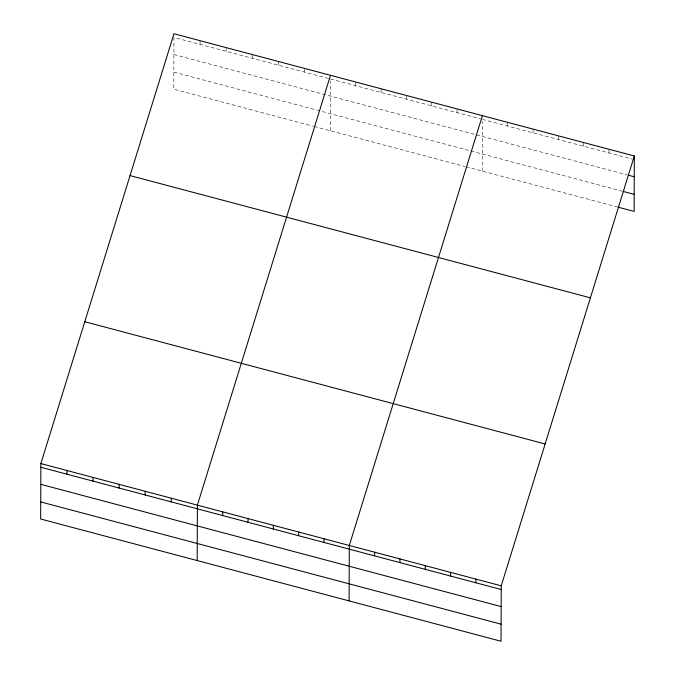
<?xml version="1.0" encoding="UTF-8"?>
<svg xmlns="http://www.w3.org/2000/svg" width="675" height="675" viewBox="0 0 675 675"><rect width="100%" height="100%" fill="white"/><g stroke="black" fill="none" stroke-linecap="round" stroke-linejoin="round"><path stroke-width="0.51" stroke-dasharray="3.38 2.53" d="M200.045 44.373L200.053 40.677M226.125 51.3L226.142 47.604M252.214 58.227L252.231 54.532M278.302 65.154L278.319 61.459M304.391 72.082L304.4 68.386M330.294 130.748L330.472 81.017M355.801 85.733L355.809 82.038M381.113 92.458L381.13 88.763M406.434 99.183L406.451 95.487M431.755 105.907L431.772 102.203M457.076 112.632L457.085 108.928M482.212 171.087L482.389 121.365M507.718 126.073L507.727 122.377M533.039 132.798L533.048 129.102M558.352 139.523L558.368 135.827M583.673 146.247L583.689 142.552M608.993 152.972L609.01 149.268M328.472 78.477L173.956 37.446L173.77 89.184L313.242 126.217M330.48 79.009L480.372 118.817M482.397 119.348L632.289 159.157M173.897 54.523L627.168 174.884M173.838 72.115L622.038 191.126M314.246 126.487L464.999 166.514M466.012 166.784L616.916 206.854"/><path stroke-width="1.01" d="M40.863 463.573L40.677 519.008L501.036 641.25L501.23 585.816L634.323 155.993L173.964 33.75L40.863 463.573L501.23 585.816M66.943 474.196L66.952 470.5M93.032 481.123L93.04 477.428M119.112 488.05L119.129 484.355M145.201 494.977L145.218 491.282M171.29 501.905L171.298 498.209M197.193 560.571L197.387 505.136L330.488 75.313M222.699 515.557L222.708 511.861M248.012 522.281L248.029 518.577M273.333 529.006L273.35 525.302M298.654 535.722L298.671 532.027M323.975 542.447L323.992 538.751M349.11 600.91L349.304 545.476L482.406 115.653M374.617 555.896L374.625 552.201M399.938 562.621L399.946 558.917M425.25 569.346L425.267 565.642M450.571 576.07L450.588 572.366M475.892 582.787L475.909 579.091M634.323 155.993L634.137 211.427L617.929 207.124M628.18 175.154L634.255 176.766M623.05 191.396L634.196 194.358M130.047 175.593L590.406 297.835M84.788 321.73L545.147 443.973M40.854 467.269L501.213 589.511M40.795 484.346L501.154 606.589M40.736 501.93L501.095 624.181"/></g></svg>
